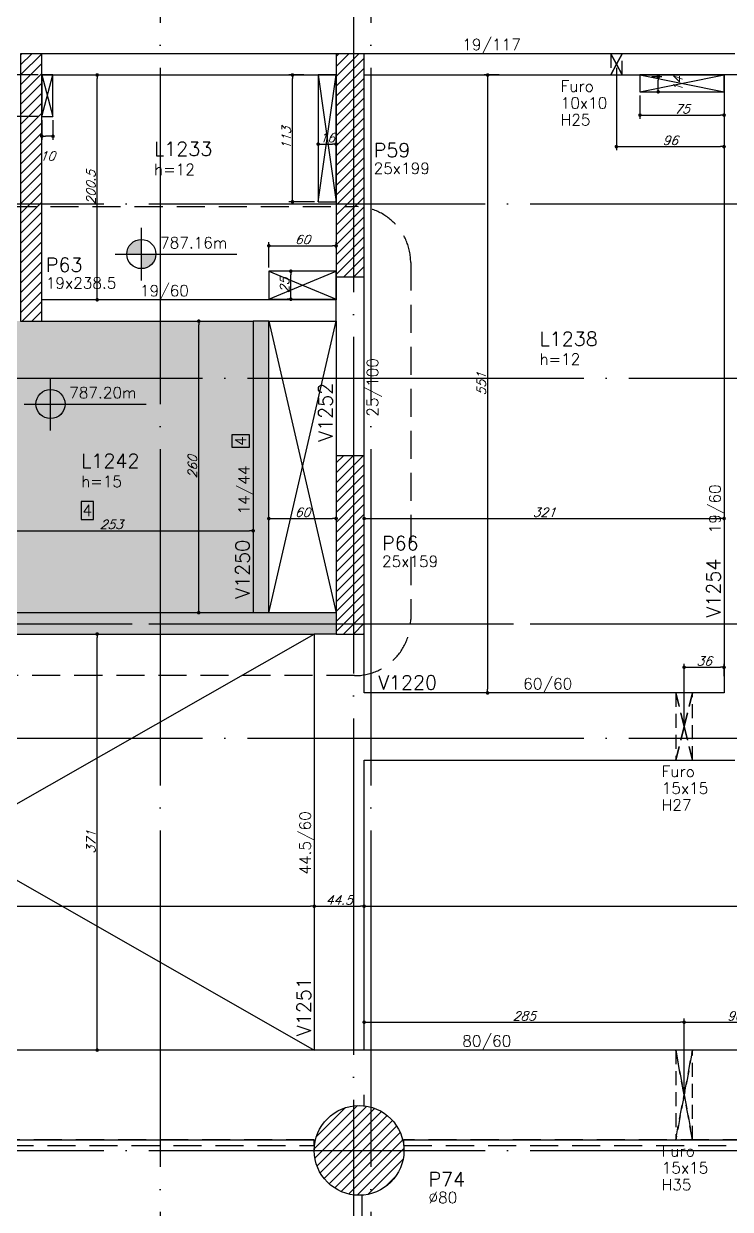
# Model space of a CAD drawing. Extents: x -4228 to 5417, y -2048 to 2452.
# Drawn here: x 1936 to 2566, y -537 to 520 of the extents above; entities that cross this region are included whole.
import ezdxf
from ezdxf.enums import TextEntityAlignment as Align

# ---------------------------------------------------------------- set-up
doc = ezdxf.new("R2010")
doc.units = 0
doc.header["$LTSCALE"] = 50
doc.header["$MEASUREMENT"] = 0
for name, pattern in [('DASHED', [0.75, 0.5, -0.25]), ('EIXO', [6.8, 6, -0.4, 0, -0.4]), ('HIDDEN', [0.375, 0.25, -0.125])]:
    doc.linetypes.add(name, pattern=pattern)
doc.layers.get('0').update_dxf_attribs({"linetype": 'CONTINUOUS'})
doc.layers.get('DEFPOINTS').update_dxf_attribs({"linetype": 'CONTINUOUS'})
for name, color, linetype in [('242', 3, 'CONTINUOUS'), ('71', 6, 'CONTINUOUS'), ('F-AUX-RED', 1, 'CONTINUOUS'), ('F-COTAS', 106, 'CONTINUOUS'), ('F-COTAS-FUROS', 50, 'CONTINUOUS'), ('F-EIXO', 12, 'EIXO'), ('F-FURO-PAREDE', 2, 'HIDDEN'), ('F-FURO-PAREDE-TEXTOS', 2, 'CONTINUOUS'), ('F-LAJES', 3, 'CONTINUOUS'), ('F-LAJES-DIM', 2, 'CONTINUOUS'), ('F-LAJES-NOME', 4, 'CONTINUOUS'), ('F-NÍVEL-PLANTA', 2, 'CONTINUOUS'), ('F-PILARES-DIM', 172, 'CONTINUOUS'), ('F-PILARES-HACH', 174, 'CONTINUOUS'), ('F-PILARES-NOME', 170, 'CONTINUOUS'), ('F-PILARES-S', 170, 'CONTINUOUS'), ('F-TEXTO', 6, 'CONTINUOUS'), ('F-VIGAS', 3, 'CONTINUOUS'), ('F-VIGAS-DIM', 2, 'CONTINUOUS'), ('F-VIGAS-NOME', 4, 'CONTINUOUS'), ('F-VÃO', 1, 'CONTINUOUS')]:
    doc.layers.add(name, color=color, linetype=linetype)
doc.layers.add('F-DESNIVEL-3', color=7, linetype='CONTINUOUS', true_color=0xd5c7ff)
doc.styles.add('CP-TEXT-INCL', font='simplex.shx', dxfattribs={"oblique": 20})
doc.styles.add('MCP', font='simplex.shx')
doc.styles.add('ROMANS', font='simplex.shx')
doc.dimstyles.new('CP-COTAS-50', dxfattribs={"dimscale": 0.64, "dimtxt": 12.5, "dimasz": 5, "dimexe": 5, "dimexo": 5, "dimgap": 2.5, "dimtad": 1, "dimdec": 1, "dimdsep": 46, "dimtxsty": 'CP-TEXT-INCL', "dimblk1": 'DOT', "dimblk2": 'DOT', "dimsah": 1, "dimcen": 9, "dimclrd": 256, "dimclre": 256, "dimclrt": 256, "dimadec": 0, "dimazin": 0, "dimtfac": 1, "dimtdec": 1, "dimtmove": 2, "dimatfit": 3, "dimldrblk": 'DOT', "dimfxl": 0, "dimtolj": 1, "dimarcsym": 0})

# ---------------------------------------------------------------- blocks, each defined once
blk = doc.blocks.new('*U5')
at = {"layer": 'F-LAJES-DIM', "color": 1}
blk.add_lwpolyline([(0, 0), (11, 0), (11, 16), (0, 16)], close=True, dxfattribs=at)
at = {"layer": 'F-LAJES-DIM', "style": 'MCP'}
blk.add_attdef('DIM', text='', height=10, dxfattribs=at).set_placement((5.5, 8), align=Align.MIDDLE_CENTER)
blk = doc.blocks.new('*U7')
at = {"layer": 'F-VIGAS-DIM', "color": 1}
blk.add_lwpolyline([(0, 0), (11, 0), (11, 16), (0, 16)], close=True, dxfattribs=at)
at = {"layer": 'F-VIGAS-DIM', "style": 'MCP'}
blk.add_attdef('DIM', text='', height=10, dxfattribs=at).set_placement((5.5, 8), align=Align.MIDDLE_CENTER)
blk = doc.blocks.new('Nível - Planta')
at = {"layer": 'F-NÍVEL-PLANTA'}
h = blk.add_hatch(color=71, dxfattribs=at)
h.paths.add_polyline_path([(0, 0), (0, 0.26, 0.414214), (-0.26, 0)])
h.paths.add_polyline_path([(0.26, 0), (0, 0), (0, -0.26, 0.414214)])
for p, q in [((0, -0.469), (0, 0.469)), ((-0.469, 0), (1.704, 0))]:
    blk.add_line(p, q, dxfattribs=at)
blk.add_circle((0, 0), 0.26, dxfattribs=at)
at = {"layer": 'F-TEXTO', "color": 3, "style": 'MCP'}
blk.add_attdef('NÍVEL', (0.333, 0.102), '', height=0.2, dxfattribs=at)
blk = doc.blocks.new('*U26')
at = {"layer": 'F-EIXO'}
blk.add_line((0, 0), (7285, 0), dxfattribs=at)
at = {"layer": 'F-TEXTO', "style": 'ROMANS'}
blk.add_attdef('EIXO', text='', height=17.5, dxfattribs=at).set_placement((-28.2072, 0), align=Align.MIDDLE_CENTER)
blk = doc.blocks.new('*U27')
at = {"layer": 'F-EIXO'}
blk.add_line((0, 0), (7197, 0), dxfattribs=at)
at = {"layer": 'F-TEXTO', "style": 'ROMANS'}
blk.add_attdef('EIXO', text='', height=17.5, dxfattribs=at).set_placement((-28.2072, 0), align=Align.MIDDLE_CENTER)
blk = doc.blocks.new('*U29')
at = {"layer": 'F-EIXO'}
blk.add_line((0, 0), (7285, 0), dxfattribs=at)
at = {"layer": 'F-TEXTO', "style": 'ROMANS'}
blk.add_attdef('EIXO', text='', height=17.5, dxfattribs=at).set_placement((-28.2072, 0), align=Align.MIDDLE_CENTER)
blk = doc.blocks.new('*U31')
at = {"layer": 'F-EIXO'}
blk.add_line((0, 0), (7285, 0), dxfattribs=at)
at = {"layer": 'F-TEXTO', "style": 'ROMANS'}
blk.add_attdef('EIXO', text='', height=17.5, dxfattribs=at).set_placement((-28.2072, 0), align=Align.MIDDLE_CENTER)
blk = doc.blocks.new('*U32')
at = {"layer": 'F-EIXO'}
blk.add_line((0, 0), (7285, 0), dxfattribs=at)
at = {"layer": 'F-TEXTO', "style": 'ROMANS'}
blk.add_attdef('EIXO', text='', height=17.5, dxfattribs=at).set_placement((-28.2072, 0), align=Align.MIDDLE_CENTER)
blk = doc.blocks.new('*U34')
at = {"layer": 'F-EIXO'}
blk.add_line((0, 0), (0, -2655), dxfattribs=at)
at = {"layer": 'F-TEXTO', "style": 'ROMANS'}
blk.add_attdef('EIXO', text='', height=17.5, rotation=360, dxfattribs=at).set_placement((0, 28.2), align=Align.MIDDLE_CENTER)
blk = doc.blocks.new('*U35')
at = {"layer": 'F-EIXO'}
blk.add_line((0, 0), (0, -2655), dxfattribs=at)
at = {"layer": 'F-TEXTO', "style": 'ROMANS'}
blk.add_attdef('EIXO', text='', height=17.5, rotation=360, dxfattribs=at).set_placement((0, 28.2), align=Align.MIDDLE_CENTER)
blk = doc.blocks.new('*U38')
at = {"layer": 'F-EIXO'}
blk.add_line((0, 0), (7197, 0), dxfattribs=at)
at = {"layer": 'F-TEXTO', "style": 'ROMANS'}
blk.add_attdef('EIXO', text='', height=17.5, dxfattribs=at).set_placement((-28.2072, 0), align=Align.MIDDLE_CENTER)
blk = doc.blocks.new('*U39')
at = {"layer": 'F-EIXO'}
blk.add_line((0, 0), (0, -2755), dxfattribs=at)
at = {"layer": 'F-TEXTO', "style": 'ROMANS'}
blk.add_attdef('EIXO', text='', height=17.5, rotation=360, dxfattribs=at).set_placement((0, 28.2072), align=Align.MIDDLE_CENTER)
blk = doc.blocks.new('_DOT')
at = {"color": 0, "linetype": 'ByBlock'}
blk.add_line((-0.5, 0), (-1, 0), dxfattribs=at)
at = {"color": 0, "linetype": 'ByBlock', "const_width": 0.5}
blk.add_lwpolyline([(-0.25, 0, 1), (0.25, 0, 1)], format="xyb", close=True, dxfattribs=at)
blk = doc.blocks.new('*D52')
at = {"layer": 'DEFPOINTS', "color": 0, "linetype": 'Continuous', "transparency": 16777216}
for p in [(-3490, -415.5), (3259.5, -555.5), (3259.5, -687.9)]:
    blk.add_point(p, dxfattribs=at)
at = {"layer": 'F-COTAS', "linetype": 'Continuous', "lineweight": -2, "transparency": 16777216}
for p, q in [((-3490, -418.7), (-3490, -691.1)), ((3259.5, -558.7), (3259.5, -691.1)), ((-3486.8, -687.9), (3256.3, -687.9))]:
    blk.add_line(p, q, dxfattribs=at)
at = {"layer": 'F-COTAS', "linetype": 'Continuous', "lineweight": -2, "transparency": 16777216, "xscale": 3.2, "yscale": 3.2, "zscale": 3.2, "rotation": 180}
blk.add_blockref('_DOT', (-3490, -687.9), dxfattribs=at)
at = {"layer": 'F-COTAS', "linetype": 'Continuous', "lineweight": -2, "transparency": 16777216, "xscale": 3.2, "yscale": 3.2, "zscale": 3.2}
blk.add_blockref('_DOT', (3259.5, -687.9), dxfattribs=at)
at = {"layer": 'F-COTAS', "linetype": 'Continuous', "transparency": 16777216, "insert": (-115.2, -682.3), "char_height": 8, "attachment_point": 5, "style": 'CP-TEXT-INCL'}
blk.add_mtext('\\A1;6749.5', dxfattribs=at)
blk = doc.blocks.new('*U138')
at = {"layer": 'F-VÃO'}
for p, q in [((0, 0), (75, 15)), ((0, 15), (75, 0))]:
    blk.add_line(p, q, dxfattribs=at)
at = {"layer": 'F-VÃO', "color": 3}
blk.add_lwpolyline([(0, 0), (75, 0), (75, 15), (0, 15)], close=True, dxfattribs=at)
blk = doc.blocks.new('*U195')
at = {"layer": 'F-VÃO'}
for p, q in [((0, 0), (10, 37)), ((0, 37), (10, 0))]:
    blk.add_line(p, q, dxfattribs=at)
at = {"layer": 'F-VÃO', "color": 3}
blk.add_lwpolyline([(0, 0), (10, 0), (10, 37), (0, 37)], close=True, dxfattribs=at)
blk = doc.blocks.new('*U198')
at = {"layer": 'F-VÃO'}
for p, q in [((0, 0), (60, 25)), ((0, 25), (60, 0))]:
    blk.add_line(p, q, dxfattribs=at)
at = {"layer": 'F-VÃO', "color": 3}
blk.add_lwpolyline([(0, 0), (60, 0), (60, 25), (0, 25)], close=True, dxfattribs=at)
blk = doc.blocks.new('*U177')
at = {"layer": 'F-VÃO'}
for p, q in [((0, 0), (16, 113)), ((0, 113), (16, 0))]:
    blk.add_line(p, q, dxfattribs=at)
at = {"layer": 'F-VÃO', "color": 3}
blk.add_lwpolyline([(0, 0), (16, 0), (16, 113), (0, 113)], close=True, dxfattribs=at)
blk = doc.blocks.new('*D233')
at = {"layer": 'DEFPOINTS', "color": 0, "linetype": 'Continuous', "transparency": 16777216}
for p in [(2485.5, 459.5), (2560.5, 451.5), (2560.5, 438.7)]:
    blk.add_point(p, dxfattribs=at)
at = {"layer": 'F-COTAS-FUROS', "linetype": 'Continuous', "lineweight": -2, "transparency": 16777216}
for p, q in [((2485.5, 456.3), (2485.5, 435.5)), ((2560.5, 448.3), (2560.5, 435.5)), ((2488.7, 438.7), (2557.3, 438.7))]:
    blk.add_line(p, q, dxfattribs=at)
at = {"layer": 'F-COTAS-FUROS', "linetype": 'Continuous', "lineweight": -2, "transparency": 16777216, "xscale": 3.2, "yscale": 3.2, "zscale": 3.2, "rotation": 180}
blk.add_blockref('_DOT', (2485.5, 438.7), dxfattribs=at)
at = {"layer": 'F-COTAS-FUROS', "linetype": 'Continuous', "lineweight": -2, "transparency": 16777216, "xscale": 3.2, "yscale": 3.2, "zscale": 3.2}
blk.add_blockref('_DOT', (2560.5, 438.7), dxfattribs=at)
at = {"layer": 'F-COTAS-FUROS', "linetype": 'Continuous', "transparency": 16777216, "insert": (2523, 444.3), "char_height": 8, "attachment_point": 5, "style": 'CP-TEXT-INCL'}
blk.add_mtext('\\A1;75', dxfattribs=at)
blk = doc.blocks.new('*D234')
at = {"layer": 'DEFPOINTS', "color": 0, "linetype": 'Continuous', "transparency": 16777216}
for p in [(2492.8, 473), (2501.8, 473), (2495.6, 459.5)]:
    blk.add_point(p, dxfattribs=at)
at = {"layer": 'F-COTAS-FUROS', "linetype": 'Continuous', "lineweight": -2, "transparency": 16777216}
for p, q in [((2496, 473), (2505, 473)), ((2501.8, 462.7), (2501.8, 469.8)), ((2498.8, 459.5), (2505, 459.5))]:
    blk.add_line(p, q, dxfattribs=at)
at = {"layer": 'F-COTAS-FUROS', "linetype": 'Continuous', "lineweight": -2, "transparency": 16777216, "xscale": 3.2, "yscale": 3.2, "zscale": 3.2}
for p, rotation in [((2501.8, 473), 90), ((2501.8, 459.5), 270)]:
    blk.add_blockref('_DOT', p, dxfattribs=dict(at, rotation=rotation))
at = {"layer": 'F-COTAS-FUROS', "linetype": 'Continuous', "transparency": 16777216, "insert": (2519.4, 466.3), "char_height": 8, "attachment_point": 5, "rotation": 90, "style": 'CP-TEXT-INCL'}
blk.add_mtext('\\A1;14', dxfattribs=at)
blk = doc.blocks.new('*D235')
at = {"layer": 'DEFPOINTS', "color": 0, "linetype": 'Continuous', "transparency": 16777216}
for p in [(2174.1, 299.5), (2177.4, 299.5), (2177.4, 274.5)]:
    blk.add_point(p, dxfattribs=at)
at = {"layer": 'F-COTAS-FUROS', "linetype": 'Continuous', "lineweight": -2, "transparency": 16777216}
for p, q in [((2174.2, 299.5), (2170.9, 299.5)), ((2174.1, 277.7), (2174.1, 296.3)), ((2174.2, 274.5), (2170.9, 274.5))]:
    blk.add_line(p, q, dxfattribs=at)
at = {"layer": 'F-COTAS-FUROS', "linetype": 'Continuous', "lineweight": -2, "transparency": 16777216, "xscale": 3.2, "yscale": 3.2, "zscale": 3.2}
for p, rotation in [((2174.1, 299.5), 90), ((2174.1, 274.5), 270)]:
    blk.add_blockref('_DOT', p, dxfattribs=dict(at, rotation=rotation))
at = {"layer": 'F-COTAS-FUROS', "linetype": 'Continuous', "transparency": 16777216, "insert": (2168.5, 287), "char_height": 8, "attachment_point": 5, "rotation": 90, "style": 'CP-TEXT-INCL'}
blk.add_mtext('\\A1;25', dxfattribs=at)
blk = doc.blocks.new('*D236')
at = {"layer": 'DEFPOINTS', "color": 0, "linetype": 'Continuous', "transparency": 16777216}
for p in [(2214.5, 322.2), (2214.5, 316.8), (2154.5, 299.5)]:
    blk.add_point(p, dxfattribs=at)
at = {"layer": 'F-COTAS-FUROS', "linetype": 'Continuous', "lineweight": -2, "transparency": 16777216}
for p, q in [((2154.5, 302.7), (2154.5, 325.4)), ((2157.7, 322.2), (2211.3, 322.2)), ((2214.5, 320), (2214.5, 325.4))]:
    blk.add_line(p, q, dxfattribs=at)
at = {"layer": 'F-COTAS-FUROS', "linetype": 'Continuous', "lineweight": -2, "transparency": 16777216, "xscale": 3.2, "yscale": 3.2, "zscale": 3.2, "rotation": 180}
blk.add_blockref('_DOT', (2154.5, 322.2), dxfattribs=at)
at = {"layer": 'F-COTAS-FUROS', "linetype": 'Continuous', "lineweight": -2, "transparency": 16777216, "xscale": 3.2, "yscale": 3.2, "zscale": 3.2}
blk.add_blockref('_DOT', (2214.5, 322.2), dxfattribs=at)
at = {"layer": 'F-COTAS-FUROS', "linetype": 'Continuous', "transparency": 16777216, "insert": (2184.5, 327.8), "char_height": 8, "attachment_point": 5, "style": 'CP-TEXT-INCL'}
blk.add_mtext('\\A1;60', dxfattribs=at)
blk = doc.blocks.new('*D237')
at = {"layer": 'DEFPOINTS', "color": 0, "linetype": 'Continuous', "transparency": 16777216}
for p in [(2175.6, 474.5), (2189, 474.5), (2198.5, 361.5)]:
    blk.add_point(p, dxfattribs=at)
at = {"layer": 'F-COTAS-FUROS', "linetype": 'Continuous', "lineweight": -2, "transparency": 16777216}
for p, q in [((2185.8, 474.5), (2172.4, 474.5)), ((2175.6, 364.7), (2175.6, 471.3)), ((2195.3, 361.5), (2172.4, 361.5))]:
    blk.add_line(p, q, dxfattribs=at)
at = {"layer": 'F-COTAS-FUROS', "linetype": 'Continuous', "lineweight": -2, "transparency": 16777216, "xscale": 3.2, "yscale": 3.2, "zscale": 3.2}
for p, rotation in [((2175.6, 474.5), 90), ((2175.6, 361.5), 270)]:
    blk.add_blockref('_DOT', p, dxfattribs=dict(at, rotation=rotation))
at = {"layer": 'F-COTAS-FUROS', "linetype": 'Continuous', "transparency": 16777216, "insert": (2170, 418), "char_height": 8, "attachment_point": 5, "rotation": 90, "style": 'CP-TEXT-INCL'}
blk.add_mtext('\\A1;113', dxfattribs=at)
blk = doc.blocks.new('*D238')
at = {"layer": 'DEFPOINTS', "color": 0, "linetype": 'Continuous', "transparency": 16777216}
for p in [(2198.5, 423.9), (2214.5, 418), (2214.5, 412.9)]:
    blk.add_point(p, dxfattribs=at)
at = {"layer": 'F-COTAS-FUROS', "linetype": 'Continuous', "lineweight": -2, "transparency": 16777216}
for p, q in [((2198.5, 420.7), (2198.5, 409.7)), ((2201.7, 412.9), (2211.3, 412.9)), ((2214.5, 414.8), (2214.5, 409.7))]:
    blk.add_line(p, q, dxfattribs=at)
at = {"layer": 'F-COTAS-FUROS', "linetype": 'Continuous', "lineweight": -2, "transparency": 16777216, "xscale": 3.2, "yscale": 3.2, "zscale": 3.2, "rotation": 180}
blk.add_blockref('_DOT', (2198.5, 412.9), dxfattribs=at)
at = {"layer": 'F-COTAS-FUROS', "linetype": 'Continuous', "lineweight": -2, "transparency": 16777216, "xscale": 3.2, "yscale": 3.2, "zscale": 3.2}
blk.add_blockref('_DOT', (2214.5, 412.9), dxfattribs=at)
at = {"layer": 'F-COTAS-FUROS', "linetype": 'Continuous', "transparency": 16777216, "insert": (2206.5, 418.5), "char_height": 8, "attachment_point": 5, "style": 'CP-TEXT-INCL'}
blk.add_mtext('\\A1;16', dxfattribs=at)
blk = doc.blocks.new('*D239')
at = {"layer": 'DEFPOINTS', "color": 0, "linetype": 'Continuous', "transparency": 16777216}
for p in [(1952, 437.5), (1962, 437.5), (1952, 419.9)]:
    blk.add_point(p, dxfattribs=at)
at = {"layer": 'F-COTAS-FUROS', "linetype": 'Continuous', "lineweight": -2, "transparency": 16777216}
for p, q in [((1952, 434.3), (1952, 416.7)), ((1962, 434.3), (1962, 416.7)), ((1958.8, 419.9), (1955.2, 419.9))]:
    blk.add_line(p, q, dxfattribs=at)
at = {"layer": 'F-COTAS-FUROS', "linetype": 'Continuous', "lineweight": -2, "transparency": 16777216, "xscale": 3.2, "yscale": 3.2, "zscale": 3.2, "rotation": 180}
blk.add_blockref('_DOT', (1952, 419.9), dxfattribs=at)
at = {"layer": 'F-COTAS-FUROS', "linetype": 'Continuous', "lineweight": -2, "transparency": 16777216, "xscale": 3.2, "yscale": 3.2, "zscale": 3.2}
blk.add_blockref('_DOT', (1962, 419.9), dxfattribs=at)
at = {"layer": 'F-COTAS-FUROS', "linetype": 'Continuous', "transparency": 16777216, "insert": (1957, 402.3), "char_height": 8, "attachment_point": 5, "style": 'CP-TEXT-INCL'}
blk.add_mtext('\\A1;10', dxfattribs=at)
blk = doc.blocks.new('*D240')
at = {"layer": 'DEFPOINTS', "color": 0, "linetype": 'Continuous', "transparency": 16777216}
for p in [(1921.7, 474.5), (1952, 474.5), (1952, 437.5)]:
    blk.add_point(p, dxfattribs=at)
at = {"layer": 'F-COTAS-FUROS', "linetype": 'Continuous', "lineweight": -2, "transparency": 16777216}
for p, q in [((1948.8, 474.5), (1918.5, 474.5)), ((1921.7, 440.7), (1921.7, 471.3)), ((1948.8, 437.5), (1918.5, 437.5))]:
    blk.add_line(p, q, dxfattribs=at)
at = {"layer": 'F-COTAS-FUROS', "linetype": 'Continuous', "lineweight": -2, "transparency": 16777216, "xscale": 3.2, "yscale": 3.2, "zscale": 3.2}
for p, rotation in [((1921.7, 474.5), 90), ((1921.7, 437.5), 270)]:
    blk.add_blockref('_DOT', p, dxfattribs=dict(at, rotation=rotation))
at = {"layer": 'F-COTAS-FUROS', "linetype": 'Continuous', "transparency": 16777216, "insert": (1916.1, 456), "char_height": 8, "attachment_point": 5, "rotation": 90, "style": 'CP-TEXT-INCL'}
blk.add_mtext('\\A1;37', dxfattribs=at)
blk = doc.blocks.new('*D322')
at = {"layer": 'DEFPOINTS', "color": 0, "linetype": 'Continuous', "transparency": 16777216}
for p in [(2001.4, -24), (2001.4, -24), (2001.4, -395)]:
    blk.add_point(p, dxfattribs=at)
at = {"layer": 'F-COTAS', "linetype": 'Continuous', "lineweight": -2, "transparency": 16777216}
blk.add_line((2001.4, -391.8), (2001.4, -27.2), dxfattribs=at)
at = {"layer": 'F-COTAS', "linetype": 'Continuous', "lineweight": -2, "transparency": 16777216, "xscale": 3.2, "yscale": 3.2, "zscale": 3.2}
for p, rotation in [((2001.4, -24), 90), ((2001.4, -395), 270)]:
    blk.add_blockref('_DOT', p, dxfattribs=dict(at, rotation=rotation))
at = {"layer": 'F-COTAS', "linetype": 'Continuous', "transparency": 16777216, "insert": (1995.8, -209.5), "char_height": 8, "attachment_point": 5, "rotation": 90, "style": 'CP-TEXT-INCL'}
blk.add_mtext('\\A1;371', dxfattribs=at)
blk = doc.blocks.new('*D323')
at = {"layer": 'DEFPOINTS', "color": 0, "linetype": 'Continuous', "transparency": 16777216}
for p in [(2092, 255), (2092, 255), (2092, -5)]:
    blk.add_point(p, dxfattribs=at)
at = {"layer": 'F-COTAS', "linetype": 'Continuous', "lineweight": -2, "transparency": 16777216}
blk.add_line((2092, -1.8), (2092, 251.8), dxfattribs=at)
at = {"layer": 'F-COTAS', "linetype": 'Continuous', "lineweight": -2, "transparency": 16777216, "xscale": 3.2, "yscale": 3.2, "zscale": 3.2}
for p, rotation in [((2092, 255), 90), ((2092, -5), 270)]:
    blk.add_blockref('_DOT', p, dxfattribs=dict(at, rotation=rotation))
at = {"layer": 'F-COTAS', "linetype": 'Continuous', "transparency": 16777216, "insert": (2086.4, 125), "char_height": 8, "attachment_point": 5, "rotation": 90, "style": 'CP-TEXT-INCL'}
blk.add_mtext('\\A1;260', dxfattribs=at)
blk = doc.blocks.new('*D324')
at = {"layer": 'DEFPOINTS', "color": 0, "linetype": 'Continuous', "transparency": 16777216}
for p in [(2001.4, 474.5), (2001.4, 474.5), (2001.4, 274)]:
    blk.add_point(p, dxfattribs=at)
at = {"layer": 'F-COTAS', "linetype": 'Continuous', "lineweight": -2, "transparency": 16777216}
blk.add_line((2001.4, 277.2), (2001.4, 471.3), dxfattribs=at)
at = {"layer": 'F-COTAS', "linetype": 'Continuous', "lineweight": -2, "transparency": 16777216, "xscale": 3.2, "yscale": 3.2, "zscale": 3.2}
for p, rotation in [((2001.4, 474.5), 90), ((2001.4, 274), 270)]:
    blk.add_blockref('_DOT', p, dxfattribs=dict(at, rotation=rotation))
at = {"layer": 'F-COTAS', "linetype": 'Continuous', "transparency": 16777216, "insert": (1995.8, 374.2), "char_height": 8, "attachment_point": 5, "rotation": 90, "style": 'CP-TEXT-INCL'}
blk.add_mtext('\\A1;200.5', dxfattribs=at)
blk = doc.blocks.new('*D407')
at = {"layer": 'DEFPOINTS', "color": 0, "linetype": 'Continuous', "transparency": 16777216}
for p in [(1544.5, -266.8), (2195, -266.8), (2195, -266.8)]:
    blk.add_point(p, dxfattribs=at)
at = {"layer": 'F-COTAS', "linetype": 'Continuous', "lineweight": -2, "transparency": 16777216}
blk.add_line((1547.7, -266.8), (2191.8, -266.8), dxfattribs=at)
at = {"layer": 'F-COTAS', "linetype": 'Continuous', "lineweight": -2, "transparency": 16777216, "xscale": 3.2, "yscale": 3.2, "zscale": 3.2, "rotation": 180}
blk.add_blockref('_DOT', (1544.5, -266.8), dxfattribs=at)
at = {"layer": 'F-COTAS', "linetype": 'Continuous', "lineweight": -2, "transparency": 16777216, "xscale": 3.2, "yscale": 3.2, "zscale": 3.2}
blk.add_blockref('_DOT', (2195, -266.8), dxfattribs=at)
at = {"layer": 'F-COTAS', "linetype": 'Continuous', "transparency": 16777216, "insert": (1869.8, -261.2), "char_height": 8, "attachment_point": 5, "style": 'CP-TEXT-INCL'}
blk.add_mtext('\\A1;650.5', dxfattribs=at)
blk = doc.blocks.new('*D408')
at = {"layer": 'DEFPOINTS', "color": 0, "linetype": 'Continuous', "transparency": 16777216}
for p in [(2195, -266.8), (2239.5, -266.8), (2239.5, -266.8)]:
    blk.add_point(p, dxfattribs=at)
at = {"layer": 'F-COTAS', "linetype": 'Continuous', "lineweight": -2, "transparency": 16777216}
blk.add_line((2198.2, -266.8), (2236.3, -266.8), dxfattribs=at)
at = {"layer": 'F-COTAS', "linetype": 'Continuous', "lineweight": -2, "transparency": 16777216, "xscale": 3.2, "yscale": 3.2, "zscale": 3.2, "rotation": 180}
blk.add_blockref('_DOT', (2195, -266.8), dxfattribs=at)
at = {"layer": 'F-COTAS', "linetype": 'Continuous', "lineweight": -2, "transparency": 16777216, "xscale": 3.2, "yscale": 3.2, "zscale": 3.2}
blk.add_blockref('_DOT', (2239.5, -266.8), dxfattribs=at)
at = {"layer": 'F-COTAS', "linetype": 'Continuous', "transparency": 16777216, "insert": (2217.2, -261.2), "char_height": 8, "attachment_point": 5, "style": 'CP-TEXT-INCL'}
blk.add_mtext('\\A1;44.5', dxfattribs=at)
blk = doc.blocks.new('*D409')
at = {"layer": 'DEFPOINTS', "color": 0, "linetype": 'Continuous', "transparency": 16777216}
for p in [(2239.5, -266.8), (3234.5, -266.8), (3234.5, -266.8)]:
    blk.add_point(p, dxfattribs=at)
at = {"layer": 'F-COTAS', "linetype": 'Continuous', "lineweight": -2, "transparency": 16777216}
blk.add_line((2242.7, -266.8), (3231.3, -266.8), dxfattribs=at)
at = {"layer": 'F-COTAS', "linetype": 'Continuous', "lineweight": -2, "transparency": 16777216, "xscale": 3.2, "yscale": 3.2, "zscale": 3.2, "rotation": 180}
blk.add_blockref('_DOT', (2239.5, -266.8), dxfattribs=at)
at = {"layer": 'F-COTAS', "linetype": 'Continuous', "lineweight": -2, "transparency": 16777216, "xscale": 3.2, "yscale": 3.2, "zscale": 3.2}
blk.add_blockref('_DOT', (3234.5, -266.8), dxfattribs=at)
at = {"layer": 'F-COTAS', "linetype": 'Continuous', "transparency": 16777216, "insert": (2737, -261.2), "char_height": 8, "attachment_point": 5, "style": 'CP-TEXT-INCL'}
blk.add_mtext('\\A1;995', dxfattribs=at)
blk = doc.blocks.new('*D417')
at = {"layer": 'DEFPOINTS', "color": 0, "linetype": 'Continuous', "transparency": 16777216}
for p in [(1887.5, 68.1), (2140.5, 68.1), (2140.5, 68.1)]:
    blk.add_point(p, dxfattribs=at)
at = {"layer": 'F-COTAS', "linetype": 'Continuous', "lineweight": -2, "transparency": 16777216}
blk.add_line((1890.7, 68.1), (2137.3, 68.1), dxfattribs=at)
at = {"layer": 'F-COTAS', "linetype": 'Continuous', "lineweight": -2, "transparency": 16777216, "xscale": 3.2, "yscale": 3.2, "zscale": 3.2, "rotation": 180}
blk.add_blockref('_DOT', (1887.5, 68.1), dxfattribs=at)
at = {"layer": 'F-COTAS', "linetype": 'Continuous', "lineweight": -2, "transparency": 16777216, "xscale": 3.2, "yscale": 3.2, "zscale": 3.2}
blk.add_blockref('_DOT', (2140.5, 68.1), dxfattribs=at)
at = {"layer": 'F-COTAS', "linetype": 'Continuous', "transparency": 16777216, "insert": (2014, 73.7), "char_height": 8, "attachment_point": 5, "style": 'CP-TEXT-INCL'}
blk.add_mtext('\\A1;253', dxfattribs=at)
blk = doc.blocks.new('*D418')
at = {"layer": 'DEFPOINTS', "color": 0, "linetype": 'Continuous', "transparency": 16777216}
for p in [(2154.5, 79), (2214.5, 79), (2214.5, 79)]:
    blk.add_point(p, dxfattribs=at)
at = {"layer": 'F-COTAS', "linetype": 'Continuous', "lineweight": -2, "transparency": 16777216}
blk.add_line((2157.7, 79), (2211.3, 79), dxfattribs=at)
at = {"layer": 'F-COTAS', "linetype": 'Continuous', "lineweight": -2, "transparency": 16777216, "xscale": 3.2, "yscale": 3.2, "zscale": 3.2, "rotation": 180}
blk.add_blockref('_DOT', (2154.5, 79), dxfattribs=at)
at = {"layer": 'F-COTAS', "linetype": 'Continuous', "lineweight": -2, "transparency": 16777216, "xscale": 3.2, "yscale": 3.2, "zscale": 3.2}
blk.add_blockref('_DOT', (2214.5, 79), dxfattribs=at)
at = {"layer": 'F-COTAS', "linetype": 'Continuous', "transparency": 16777216, "insert": (2184.5, 84.6), "char_height": 8, "attachment_point": 5, "style": 'CP-TEXT-INCL'}
blk.add_mtext('\\A1;60', dxfattribs=at)
blk = doc.blocks.new('*D419')
at = {"layer": 'DEFPOINTS', "color": 0, "linetype": 'Continuous', "transparency": 16777216}
for p in [(2239.5, 79), (2560.5, 79), (2560.5, 79)]:
    blk.add_point(p, dxfattribs=at)
at = {"layer": 'F-COTAS', "linetype": 'Continuous', "lineweight": -2, "transparency": 16777216}
blk.add_line((2242.7, 79), (2557.3, 79), dxfattribs=at)
at = {"layer": 'F-COTAS', "linetype": 'Continuous', "lineweight": -2, "transparency": 16777216, "xscale": 3.2, "yscale": 3.2, "zscale": 3.2, "rotation": 180}
blk.add_blockref('_DOT', (2239.5, 79), dxfattribs=at)
at = {"layer": 'F-COTAS', "linetype": 'Continuous', "lineweight": -2, "transparency": 16777216, "xscale": 3.2, "yscale": 3.2, "zscale": 3.2}
blk.add_blockref('_DOT', (2560.5, 79), dxfattribs=at)
at = {"layer": 'F-COTAS', "linetype": 'Continuous', "transparency": 16777216, "insert": (2400, 84.6), "char_height": 8, "attachment_point": 5, "style": 'CP-TEXT-INCL'}
blk.add_mtext('\\A1;321', dxfattribs=at)
blk = doc.blocks.new('*D458')
at = {"layer": 'DEFPOINTS', "color": 0, "linetype": 'Continuous', "transparency": 16777216}
for p in [(2363.2, 474.5), (2349.6, -76.5), (2363.2, -76.5)]:
    blk.add_point(p, dxfattribs=at)
at = {"layer": 'F-COTAS', "linetype": 'Continuous', "lineweight": -2, "transparency": 16777216}
for p, q in [((2360, 474.5), (2346.4, 474.5)), ((2349.6, 471.3), (2349.6, -73.3)), ((2360, -76.5), (2346.4, -76.5))]:
    blk.add_line(p, q, dxfattribs=at)
at = {"layer": 'F-COTAS', "linetype": 'Continuous', "lineweight": -2, "transparency": 16777216, "xscale": 3.2, "yscale": 3.2, "zscale": 3.2}
for p, rotation in [((2349.6, 474.5), 90), ((2349.6, -76.5), 270)]:
    blk.add_blockref('_DOT', p, dxfattribs=dict(at, rotation=rotation))
at = {"layer": 'F-COTAS', "linetype": 'Continuous', "transparency": 16777216, "insert": (2344, 199), "char_height": 8, "attachment_point": 5, "rotation": 90, "style": 'CP-TEXT-INCL'}
blk.add_mtext('\\A1;551', dxfattribs=at)
blk = doc.blocks.new('*D491')
at = {"layer": 'DEFPOINTS', "color": 0, "linetype": 'Continuous', "transparency": 16777216}
for p in [(2464.5, 484), (2560.5, 425.8), (2560.5, 410.6)]:
    blk.add_point(p, dxfattribs=at)
at = {"layer": 'F-COTAS-FUROS', "linetype": 'Continuous', "lineweight": -2, "transparency": 16777216}
for p, q in [((2464.5, 480.8), (2464.5, 407.4)), ((2560.5, 422.6), (2560.5, 407.4)), ((2467.7, 410.6), (2557.3, 410.6))]:
    blk.add_line(p, q, dxfattribs=at)
at = {"layer": 'F-COTAS-FUROS', "linetype": 'Continuous', "lineweight": -2, "transparency": 16777216, "xscale": 3.2, "yscale": 3.2, "zscale": 3.2, "rotation": 180}
blk.add_blockref('_DOT', (2464.5, 410.6), dxfattribs=at)
at = {"layer": 'F-COTAS-FUROS', "linetype": 'Continuous', "lineweight": -2, "transparency": 16777216, "xscale": 3.2, "yscale": 3.2, "zscale": 3.2}
blk.add_blockref('_DOT', (2560.5, 410.6), dxfattribs=at)
at = {"layer": 'F-COTAS-FUROS', "linetype": 'Continuous', "transparency": 16777216, "insert": (2512.5, 416.2), "char_height": 8, "attachment_point": 5, "style": 'CP-TEXT-INCL'}
blk.add_mtext('\\A1;96', dxfattribs=at)
blk = doc.blocks.new('*D493')
at = {"layer": 'DEFPOINTS', "color": 0, "linetype": 'Continuous', "transparency": 16777216}
for p in [(2560.5, -53.7), (2560.5, -64.9), (2524.9, -106.5)]:
    blk.add_point(p, dxfattribs=at)
at = {"layer": 'F-COTAS-FUROS', "linetype": 'Continuous', "lineweight": -2, "transparency": 16777216}
for p, q in [((2524.9, -103.3), (2524.9, -50.5)), ((2560.5, -61.7), (2560.5, -50.5)), ((2528.1, -53.7), (2557.3, -53.7))]:
    blk.add_line(p, q, dxfattribs=at)
at = {"layer": 'F-COTAS-FUROS', "linetype": 'Continuous', "lineweight": -2, "transparency": 16777216, "xscale": 3.2, "yscale": 3.2, "zscale": 3.2, "rotation": 180}
blk.add_blockref('_DOT', (2524.9, -53.7), dxfattribs=at)
at = {"layer": 'F-COTAS-FUROS', "linetype": 'Continuous', "lineweight": -2, "transparency": 16777216, "xscale": 3.2, "yscale": 3.2, "zscale": 3.2}
blk.add_blockref('_DOT', (2560.5, -53.7), dxfattribs=at)
at = {"layer": 'F-COTAS-FUROS', "linetype": 'Continuous', "transparency": 16777216, "insert": (2542.7, -48.1), "char_height": 8, "attachment_point": 5, "style": 'CP-TEXT-INCL'}
blk.add_mtext('\\A1;36', dxfattribs=at)
blk = doc.blocks.new('*D496')
at = {"layer": 'DEFPOINTS', "color": 0, "linetype": 'Continuous', "transparency": 16777216}
for p in [(2239.5, -371.2), (2524.9, -370.2), (2524.9, -435)]:
    blk.add_point(p, dxfattribs=at)
at = {"layer": 'F-COTAS-FUROS', "linetype": 'Continuous', "lineweight": -2, "transparency": 16777216}
for p, q in [((2239.5, -368), (2239.5, -367)), ((2524.9, -431.8), (2524.9, -367)), ((2242.7, -370.2), (2521.7, -370.2))]:
    blk.add_line(p, q, dxfattribs=at)
at = {"layer": 'F-COTAS-FUROS', "linetype": 'Continuous', "lineweight": -2, "transparency": 16777216, "xscale": 3.2, "yscale": 3.2, "zscale": 3.2, "rotation": 180}
blk.add_blockref('_DOT', (2239.5, -370.2), dxfattribs=at)
at = {"layer": 'F-COTAS-FUROS', "linetype": 'Continuous', "lineweight": -2, "transparency": 16777216, "xscale": 3.2, "yscale": 3.2, "zscale": 3.2}
blk.add_blockref('_DOT', (2524.9, -370.2), dxfattribs=at)
at = {"layer": 'F-COTAS-FUROS', "linetype": 'Continuous', "transparency": 16777216, "insert": (2382.2, -364.6), "char_height": 8, "attachment_point": 5, "style": 'CP-TEXT-INCL'}
blk.add_mtext('\\A1;285', dxfattribs=at)
blk = doc.blocks.new('*D497')
at = {"layer": 'DEFPOINTS', "color": 0, "linetype": 'Continuous', "transparency": 16777216}
for p in [(2615.1, -370.2), (2524.9, -435), (2615.1, -435)]:
    blk.add_point(p, dxfattribs=at)
at = {"layer": 'F-COTAS-FUROS', "linetype": 'Continuous', "lineweight": -2, "transparency": 16777216}
for p, q in [((2524.9, -431.8), (2524.9, -367)), ((2615.1, -431.8), (2615.1, -367)), ((2528.1, -370.2), (2611.9, -370.2))]:
    blk.add_line(p, q, dxfattribs=at)
at = {"layer": 'F-COTAS-FUROS', "linetype": 'Continuous', "lineweight": -2, "transparency": 16777216, "xscale": 3.2, "yscale": 3.2, "zscale": 3.2, "rotation": 180}
blk.add_blockref('_DOT', (2524.9, -370.2), dxfattribs=at)
at = {"layer": 'F-COTAS-FUROS', "linetype": 'Continuous', "lineweight": -2, "transparency": 16777216, "xscale": 3.2, "yscale": 3.2, "zscale": 3.2}
blk.add_blockref('_DOT', (2615.1, -370.2), dxfattribs=at)
at = {"layer": 'F-COTAS-FUROS', "linetype": 'Continuous', "transparency": 16777216, "insert": (2570, -364.6), "char_height": 8, "attachment_point": 5, "style": 'CP-TEXT-INCL'}
blk.add_mtext('\\A1;90', dxfattribs=at)
blk = doc.blocks.new('A$C272F5BA6')
at = {"layer": 'F-DESNIVEL-3', "linetype": 'Continuous'}
h = blk.add_hatch(color=256, dxfattribs=at)
h.dxf.hatch_style = 1
h.paths.add_polyline_path([(-74, 279), (-327, 279), (-355, 279), (-355, 155.5), (-327, 155.5), (-327, 19), (-326.9, 19), (-326.9, 0), (0, 0), (0, 19), (-74, 19)])

msp = doc.modelspace()

# ---------------------------------------------------------------- hatches: boundary and pattern name
at = {"layer": 'F-PILARES-HACH', "linetype": 'Continuous'}
h = msp.add_hatch(dxfattribs=at)
h.set_pattern_fill('ANSI31', color=256, scale=50, style=0)
h.paths.add_polyline_path([(1933, 255), (1952, 255), (1952, 493.5), (1933, 493.5)], flags=16)
h = msp.add_hatch(dxfattribs=at)
h.set_pattern_fill('ANSI31', color=256, scale=50, style=0)
h.paths.add_polyline_path([(2214.5, 294.5), (2239.5, 294.5), (2239.5, 493.5), (2214.5, 493.5)], flags=16)
h = msp.add_hatch(dxfattribs=at)
h.set_pattern_fill('ANSI31', color=256, scale=50, style=0)
h.paths.add_polyline_path([(2214.5, -24), (2239.5, -24), (2239.5, 135), (2214.5, 135)], flags=16)
h = msp.add_hatch(dxfattribs=at)
h.set_pattern_fill('ANSI31', color=256, scale=50)
edge = h.paths.add_edge_path()
edge.add_arc((2235, -484.5), 40, 0, 360)

# ---------------------------------------------------------------- linework, layer by layer
at = {"layer": '242', "linetype": 'Continuous'}
for p, q in [((2227, 394), (2227, 394)), ((1942.5, 374.25), (1942.5, 374.25)), ((2227, 55.5), (2227, 55.5)), ((2235, -484.5), (2235, -484.5))]:
    msp.add_line(p, q, dxfattribs=at)
at = {"layer": '71', "color": 1, "linetype": 'DASHED'}
for p, q in [((2195, -475), (1544.5, -475)), ((2195, -480), (2195, -475)), ((2275, -480), (2275, -475)), ((3259.5, -475), (2275, -475)), ((1544.5, -480), (2195, -480)), ((2275, -480), (3259.5, -480))]:
    msp.add_line(p, q, dxfattribs=at)
at = {"layer": 'F-AUX-RED', "color": 4, "linetype": 'DASHED'}
msp.add_lwpolyline([(1509.835, 357.176), (2231.02, 357.176, -0.41421356), (2281.02, 307.176), (2281.02, -11.113, -0.41421356), (2231.02, -61.113), (1509.835, -61.113, -0.41421356), (1459.835, -11.113), (1459.835, 307.176, -0.41421356)], format="xyb", close=True, dxfattribs=at)
at = {"layer": 'F-DESNIVEL-3', "linetype": 'Continuous'}
for points in [[(2154.5, -5), (2154.5, 255), (2140.5, 255)], [(2154.5, -5), (2140.5, 255), (2140.5, -5)], [(2154.5, -5), (2140.5, -5), (2154.5, -5)], [(2147.5, -24), (1887.6, -24), (2147.5, -24)]]:
    msp.add_solid(points, dxfattribs=at)
at = {"layer": 'F-EIXO'}
msp.add_line((-3709.089, -15), (3550.572, -15), dxfattribs=at)
at = {"layer": 'F-FURO-PAREDE'}
for points in [[(2464.494, 484), (2459.494, 474.5), (2469.494, 474.5), (2464.494, 484), (2469.494, 474.5), (2469.494, 493.5), (2464.494, 484), (2469.494, 493.5), (2459.494, 493.5), (2464.494, 484), (2459.494, 493.5), (2459.494, 474.5), (2464.494, 484)], [(2524.9, -106.5), (2517.4, -136.5), (2532.4, -136.5), (2524.9, -106.5), (2532.4, -136.5), (2532.4, -76.5), (2524.9, -106.5), (2532.4, -76.5), (2517.4, -76.5), (2524.9, -106.5), (2517.4, -76.5), (2517.4, -136.5), (2524.9, -106.5)], [(2524.9, -435), (2517.4, -475), (2532.4, -475), (2524.9, -435), (2532.4, -475), (2532.4, -395), (2524.9, -435), (2532.4, -395), (2517.4, -395), (2524.9, -435), (2517.4, -395), (2517.4, -475), (2524.9, -435)]]:
    msp.add_lwpolyline(points, dxfattribs=at)
at = {"layer": 'F-LAJES', "linetype": 'Continuous'}
msp.add_line((2237.5, -524.5), (2237.5, -555.5), dxfattribs=at)
at = {"layer": 'F-PILARES-S', "linetype": 'Continuous'}
for points in [[(1933, 255), (1952, 255), (1952, 493.5), (1933, 493.5), (1933, 255)], [(2214.5, 294.5), (2239.5, 294.5), (2239.5, 493.5), (2214.5, 493.5), (2214.5, 294.5)], [(2214.5, -24), (2239.5, -24), (2239.5, 135), (2214.5, 135), (2214.5, -24)]]:
    msp.add_lwpolyline(points, dxfattribs=at)
msp.add_circle((2235, -484.5), 40, dxfattribs=at)
at = {"layer": 'F-VIGAS'}
for points in [[(2214.5, 493.5), (1952, 493.5)], [(2570, 493.5), (2239.5, 493.5)], [(1952, 474.5), (2214.5, 474.5)], [(2239.5, 474.5), (2560.5, 474.5)], [(2560.5, 474.5), (2560.5, -76.5)], [(2579.5, 474.5), (2560.5, 474.5)], [(2214.5, 294.5), (2214.5, 274)], [(2239.5, 264.5), (2239.5, 294.5)], [(2147.5, 274), (1952, 274)], [(2214.5, 274), (2147.5, 274)], [(2214.5, 255), (2214.5, 274)], [(2239.5, 135), (2239.5, 264.5)], [(1952, 255), (2140.5, 255)], [(2140.5, 255), (2140.5, -5)], [(2154.5, 255), (2140.5, 255)], [(2154.5, -5), (2154.5, 255)], [(2154.5, 255), (2214.5, 255)], [(2214.5, 255), (2214.5, 135)], [(2140.5, -5), (1887.5, -5)], [(2154.5, -5), (2140.5, -5)], [(2214.5, -5), (2154.5, -5)], [(1887.6, -24), (2195, -24)], [(2195, -24), (2195, -106.5)], [(2214.5, -24), (2195, -24)], [(2239.5, -76.5), (2239.5, -24)], [(2560.5, -76.5), (2239.5, -76.5)], [(2195, -106.5), (2195, -395)], [(2239.5, -395), (2239.5, -136.5)], [(2239.5, -136.5), (2570, -136.5)], [(2195, -395), (1544.5, -395)], [(2239.5, -395), (2195, -395)], [(3240.5, -395), (2239.5, -395)], [(2239.5, -445.395), (2239.5, -435)], [(1544.5, -475), (2195, -475)], [(2195, -475), (2195, -484.5)], [(2273.11, -475), (3259.5, -475)]]:
    msp.add_lwpolyline(points, dxfattribs=at)
at = {"layer": 'F-VÃO'}
for p, q in [((2154.5, -5), (2214.5, 255)), ((2154.5, 255), (2214.5, -5)), ((1544.5, -395), (2195, -24)), ((1544.5, -24), (2195, -395))]:
    msp.add_line(p, q, dxfattribs=at)

# ---------------------------------------------------------------- block references
at = {"linetype": 'Continuous'}
msp.add_blockref('A$C272F5BA6', (2214.5, -24), dxfattribs=at)
at = {"layer": 'F-EIXO', "linetype": 'Continuous'}
for name, p in [('*U39', (2230, 1941.357)), ('*U34', (2057.5, 1841.357)), ('*U35', (2245.5, 1841.357)), ('*U31', (-3734.274, 359.5)), ('*U38', (-3646.32, 204)), ('*U29', (-3734.274, -15)), ('*U32', (-3734.274, -15)), ('*U27', (-3646.32, -117)), ('*U26', (-3734.274, -484.5))]:
    msp.add_blockref(name, p, dxfattribs=at)
at = {"layer": 'F-LAJES-DIM', "linetype": 'Continuous'}
msp.add_blockref('*U5', (1987.132, 78.184), dxfattribs=at).add_auto_attribs({'DIM': '4'})
at = {"layer": 'F-NÍVEL-PLANTA', "linetype": 'Continuous', "xscale": 50, "yscale": 50, "zscale": 50}
for p, values in [((2040.808, 314.819), {'NÍVEL': '787.16m'}), ((1959.825, 181.074), {'NÍVEL': '787.20m'})]:
    msp.add_blockref('Nível - Planta', p, dxfattribs=at).add_auto_attribs(values)
at = {"layer": 'F-VIGAS-DIM', "linetype": 'Continuous', "rotation": 90}
msp.add_blockref('*U7', (2137.375, 142.5), dxfattribs=at).add_auto_attribs({'DIM': '4'})
at = {"layer": 'F-VÃO', "linetype": 'Continuous'}
for name, p in [('*U195', (1952, 437.5)), ('*U177', (2198.5, 361.5)), ('*U138', (2485.5, 459.5)), ('*U198', (2154.5, 274.5))]:
    msp.add_blockref(name, p, dxfattribs=at)

# ---------------------------------------------------------------- texts
at = {"layer": 'F-FURO-PAREDE-TEXTOS', "linetype": 'Continuous', "style": 'MCP'}
for s, p in [('Furo', (2414.808, 459.5)), ('10x10', (2414.808, 444.5)), ('H25', (2414.808, 429.5)), ('Furo', (2504.9, -151.5)), ('15x15', (2504.9, -166.5)), ('H27', (2504.9, -181.5)), ('Furo', (2504.9, -490)), ('15x15', (2504.9, -505)), ('H35', (2504.9, -520))]:
    msp.add_text(s, height=10, dxfattribs=at).set_placement(p)
at = {"layer": 'F-LAJES-DIM', "linetype": 'Continuous', "style": 'MCP'}
for s, p in [('h=12', (2052.109, 385.288)), ('h=12', (2395.88, 216.071)), ('h=15', (1987.132, 107.084))]:
    msp.add_text(s, height=10, dxfattribs=at).set_placement(p)
at = {"layer": 'F-LAJES-NOME', "linetype": 'Continuous', "style": 'MCP'}
for s, p in [('L1233', (2052.109, 402.288)), ('L1238', (2395.88, 233.071)), ('L1242', (1987.132, 124.084))]:
    msp.add_text(s, height=12.5, dxfattribs=at).set_placement(p)
at = {"layer": 'F-PILARES-DIM', "linetype": 'Continuous', "style": 'MCP'}
for s, p in [('25x199', (2247.988, 386.252)), ('19x238.5', (1955.583, 283.962)), ('25x159', (2255.438, 35.772)), ('%%c80', (2296.891, -531.52))]:
    msp.add_text(s, height=10, dxfattribs=at).set_placement(p)
at = {"layer": 'F-PILARES-NOME', "linetype": 'Continuous', "style": 'MCP'}
for s, p in [('P59', (2247.988, 401.252)), ('P63', (1955.583, 298.962)), ('P66', (2255.438, 50.772)), ('P74', (2296.891, -516.52))]:
    msp.add_text(s, height=12.5, dxfattribs=at).set_placement(p)
at = {"layer": 'F-VIGAS-DIM', "linetype": 'Continuous', "style": 'MCP'}
for s, p in [('19/117', (2327, 496.625)), ('19/60', (2039.5, 277.125)), ('60/60', (2381.386, -73.375)), ('80/60', (2327, -391.875))]:
    msp.add_text(s, height=10, dxfattribs=at).set_placement(p)
for s, p in [('25/100', (2252, 169.75)), ('14/44', (2137.375, 82.5)), ('19/60', (2557.375, 65.766)), ('44.5/60', (2191.875, -238.567))]:
    msp.add_text(s, height=10, rotation=90, dxfattribs=at).set_placement(p)
at = {"layer": 'F-VIGAS-NOME', "linetype": 'Continuous', "style": 'MCP'}
for s, p in [('V1252', (2211.375, 147.5)), ('V1250', (2137.375, 7.5)), ('V1254', (2557.375, -9.234)), ('V1251', (2191.875, -382.5))]:
    msp.add_text(s, height=12.5, rotation=90, dxfattribs=at).set_placement(p)
msp.add_text('V1220', height=12.5, dxfattribs=at).set_placement((2252, -73.375))

# ---------------------------------------------------------------- dimensions: what is measured, and where the dimension line sits
at = {"layer": 'F-COTAS', "linetype": 'Continuous'}
for base, p1, p2, angle, picture, middle in [((2001.43, 474.5), (2001.43, 274), (2001.43, 474.5), 270, '*D324', (1995.83, 374.25)), ((2349.579, -76.5), (2363.176, 474.5), (2363.176, -76.5), 90, '*D458', (2343.979, 199)), ((2092.036, 255), (2092.036, -5), (2092.036, 255), 270, '*D323', (2086.436, 125)), ((2214.5, 79.019), (2154.5, 79.019), (2214.5, 79.019), 180, '*D418', (2184.5, 84.619)), ((2560.5, 79.019), (2239.5, 79.019), (2560.5, 79.019), 180, '*D419', (2400, 84.619)), ((2140.5, 68.078), (1887.5, 68.078), (2140.5, 68.078), 180, '*D417', (2014, 73.678)), ((2195, -266.794), (1544.5, -266.794), (2195, -266.794), 180, '*D407', (1869.75, -261.194)), ((2239.5, -266.794), (2195, -266.794), (2239.5, -266.794), 180, '*D408', (2217.25, -261.194)), ((3234.5, -266.794), (2239.5, -266.794), (3234.5, -266.794), 180, '*D409', (2737, -261.194))]:
    dim = msp.add_linear_dim(base=base, p1=p1, p2=p2, angle=angle, dimstyle='CP-COTAS-50', override={"dimfxl": 7.5}, dxfattribs=at)
    dim.commit()
    dim.dimension.update_dxf_attribs({"geometry": picture, "text_midpoint": middle})
dim = msp.add_aligned_dim(p1=(2001.43, -395), p2=(2001.43, -24), distance=0, dimstyle='CP-COTAS-50', override={"dimfxl": 7.5}, dxfattribs=at)
dim.commit()
dim.dimension.update_dxf_attribs({"geometry": '*D322', "text_midpoint": (1995.83, -209.5)})
dim = msp.add_linear_dim(base=(3259.5, -687.899), p1=(-3490, -415.5), p2=(3259.5, -555.5), dimstyle='CP-COTAS-50', dxfattribs=at)
dim.commit()
dim.dimension.update_dxf_attribs({"geometry": '*D52', "text_midpoint": (-115.25, -682.299)})
at = {"layer": 'F-COTAS-FUROS', "linetype": 'Continuous'}
for base, p1, p2, picture, middle in [((1921.66, 474.5), (1952, 437.5), (1952, 474.5), '*D240', (1916.06, 456)), ((2175.59, 474.5), (2198.5, 361.5), (2188.974, 474.5), '*D237', (2169.99, 418)), ((2501.779, 473.043), (2495.596, 459.5), (2492.787, 473.043), '*D234', (2519.379, 466.271)), ((2174.144, 299.5), (2177.41, 274.5), (2177.41, 299.5), '*D235', (2168.544, 287))]:
    dim = msp.add_linear_dim(base=base, p1=p1, p2=p2, angle=90, dimstyle='CP-COTAS-50', override={"dimdec": 0, "dimfxl": 7.5}, dxfattribs=at)
    dim.commit()
    dim.dimension.update_dxf_attribs({"geometry": picture, "text_midpoint": middle})
for base, p1, p2, picture, middle in [((2560.5, 410.569), (2464.494, 484), (2560.5, 425.776), '*D491', (2512.497, 416.169)), ((2560.5, 438.658), (2485.5, 459.5), (2560.5, 451.504), '*D233', (2523, 444.258)), ((1952, 419.947), (1962, 437.5), (1952, 437.5), '*D239', (1957, 402.347)), ((2214.5, 412.894), (2198.5, 423.888), (2214.5, 418), '*D238', (2206.5, 418.494)), ((2214.5, 322.172), (2154.5, 299.5), (2214.5, 316.752), '*D236', (2184.5, 327.772)), ((2560.5, -53.7), (2524.9, -106.5), (2560.5, -64.896), '*D493', (2542.7, -48.1)), ((2524.9, -370.189), (2239.5, -371.195), (2524.9, -435), '*D496', (2382.2, -364.589)), ((2615.1, -370.189), (2524.9, -435), (2615.1, -435), '*D497', (2570, -364.589))]:
    dim = msp.add_linear_dim(base=base, p1=p1, p2=p2, dimstyle='CP-COTAS-50', override={"dimdec": 0, "dimfxl": 7.5}, dxfattribs=at)
    dim.commit()
    dim.dimension.update_dxf_attribs({"geometry": picture, "text_midpoint": middle})

doc.saveas('drawing.dxf')
